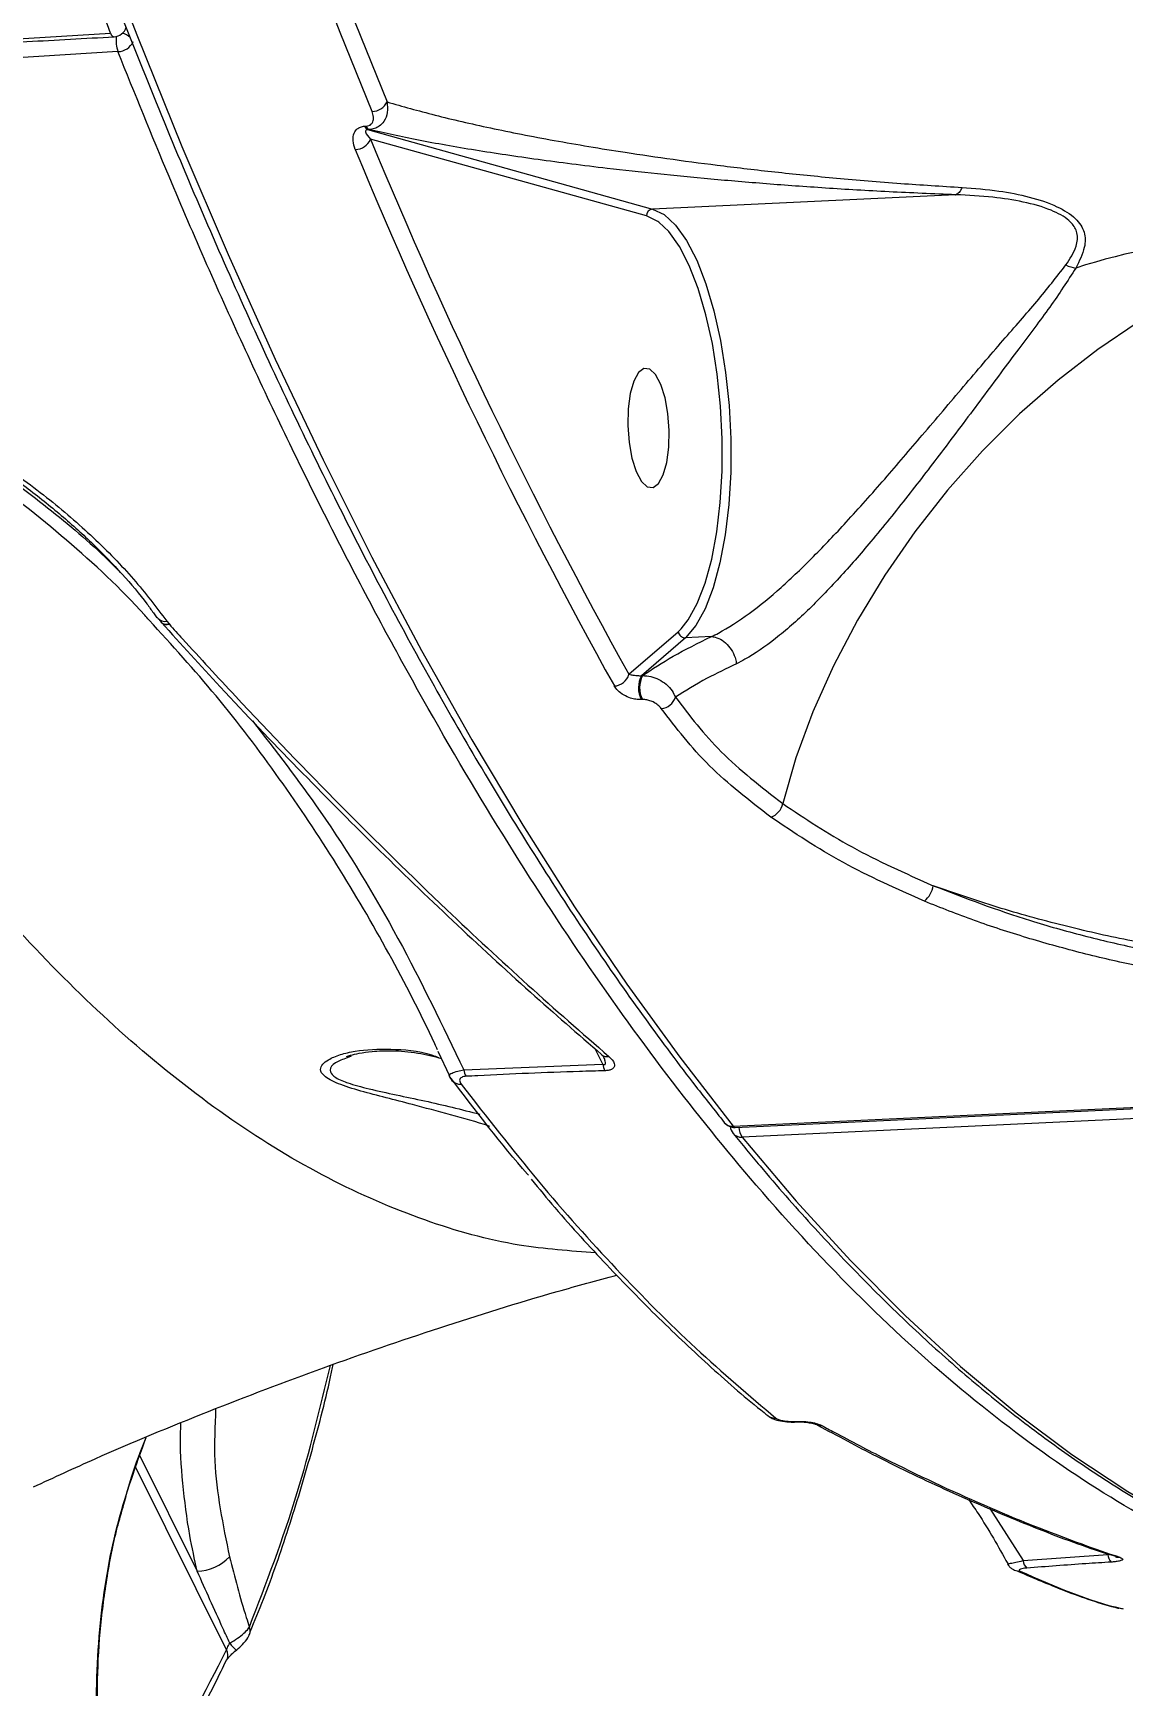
# Model space of a CAD drawing. Header units: millimetres. Extents: x -7151 to 6134, y -5040 to 5562.
# Drawn here: x -2249.9 to -2168.1, y -224.5 to -100.4 of the extents above; entities that cross this region are included whole.
import ezdxf

# ---------------------------------------------------------------- set-up
doc = ezdxf.new("R2010")
doc.units = ezdxf.units.MM
for name, color, linetype in [('DIKOM_ОБЪЕКТ', 7, 'Continuous'), ('DIKOM_РАЗМЕР_ЗОНА', 7, 'Continuous'), ('DIKOM_РАЗМЕР_ОБЪЕКТА', 7, 'Continuous')]:
    doc.layers.add(name, color=color, linetype=linetype)
doc.styles.add('style1', font='arial.ttf', dxfattribs={"width": 0.8})
doc.dimstyles.new('1-50', dxfattribs={"dimtxt": 300, "dimasz": 200, "dimexe": 100, "dimexo": 0, "dimgap": 100, "dimtad": 1, "dimtxsty": 'style1', "dimcen": 200, "dimclrd": 7, "dimclre": 7, "dimclrt": 7, "dimadec": 1, "dimazin": 2, "dimtfac": 1, "dimtmove": 0, "dimatfit": 2, "dimfxl": 0, "dimlwd": 25, "dimlwe": 18, "dimarcsym": 0})

# ---------------------------------------------------------------- blocks, each defined once
blk = doc.blocks.new('*D0')
at = {"layer": 'Defpoints', "color": 0, "transparency": 16777216}
for p in [(4133.55, 168.74), (-4567.47, -1241.13), (4133.55, -4153.12)]:
    blk.add_point(p, dxfattribs=at)
at = {"layer": 'DIKOM_РАЗМЕР_ОБЪЕКТА', "color": 7, "lineweight": 18, "transparency": 16777216}
for p, q in [((4133.55, 168.74), (4133.55, -4253.12)), ((-4567.47, -1241.13), (-4567.47, -4253.12))]:
    blk.add_line(p, q, dxfattribs=at)
at = {"layer": 'DIKOM_РАЗМЕР_ОБЪЕКТА', "color": 7, "lineweight": 25, "transparency": 16777216}
blk.add_line((-4367.47, -4153.12), (3933.55, -4153.12), dxfattribs=at)
at = {"layer": 'DIKOM_РАЗМЕР_ОБЪЕКТА', "color": 7, "transparency": 16777216}
for points in [[(-4367.47, -4119.79), (-4367.47, -4186.45), (-4567.47, -4153.12)], [(3933.55, -4119.79), (3933.55, -4186.45), (4133.55, -4153.12)]]:
    blk.add_solid(points, dxfattribs=at)
at = {"layer": 'DIKOM_РАЗМЕР_ОБЪЕКТА', "color": 7, "transparency": 16777216, "insert": (150.61, -3899.95), "char_height": 300, "attachment_point": 5, "style": 'style1'}
blk.add_mtext('8700', dxfattribs=at)
blk = doc.blocks.new('*D3')
at = {"layer": 'Defpoints', "color": 0, "transparency": 16777216}
for p in [(6133.55, 253.24), (-5802.46, -2467.19), (6133.55, -4939.78)]:
    blk.add_point(p, dxfattribs=at)
at = {"layer": 'DIKOM_РАЗМЕР_ЗОНА', "color": 7, "lineweight": 18, "transparency": 16777216}
for p, q in [((6133.55, 253.24), (6133.55, -5039.78)), ((-5802.46, -2467.19), (-5802.46, -5039.78))]:
    blk.add_line(p, q, dxfattribs=at)
at = {"layer": 'DIKOM_РАЗМЕР_ЗОНА', "color": 7, "lineweight": 25, "transparency": 16777216}
blk.add_line((-5602.46, -4939.78), (5933.55, -4939.78), dxfattribs=at)
at = {"layer": 'DIKOM_РАЗМЕР_ЗОНА', "color": 7, "transparency": 16777216}
for points in [[(-5602.46, -4906.44), (-5602.46, -4973.11), (-5802.46, -4939.78)], [(5933.55, -4906.44), (5933.55, -4973.11), (6133.55, -4939.78)]]:
    blk.add_solid(points, dxfattribs=at)
at = {"layer": 'DIKOM_РАЗМЕР_ЗОНА', "color": 7, "transparency": 16777216, "insert": (186.61, -4686.61), "char_height": 300, "attachment_point": 5, "style": 'style1'}
blk.add_mtext('11950', dxfattribs=at)

msp = doc.modelspace()

# ---------------------------------------------------------------- linework, layer by layer
at = {"layer": 'DIKOM_ОБЪЕКТ', "color": 7, "linetype": 'Continuous', "lineweight": 15}
for p, q in [((-2225.001, -107.365), (-2224.886, -107.359)), ((-2224.675, -107.621), (-2224.79, -107.626)), ((-2224.79, -107.626), (-2203.389, -113.583)), ((-2203.854, -114.103), (-2224.566, -108.337)), ((-2180.644, -112.514), (-2203.389, -113.583)), ((-2240.861, -143.9), (-2240.588, -144.284)), ((-2240.27, -144.598), (-2240.252, -144.617)), ((-2239.847, -144.532), (-2239.684, -144.731)), ((-2239.684, -144.731), (-2239.659, -144.758)), ((-2201.462, -145.314), (-2201.256, -145.111)), ((-2205.169, -148.514), (-2201.462, -145.314)), ((-2200.924, -145.771), (-2204.221, -148.617)), ((-2198.979, -145.679), (-2200.924, -145.771)), ((-2198.979, -145.679), (-2198.971, -145.679)), ((-2204.221, -148.617), (-2204.139, -148.613)), ((-2204.159, -150.409), (-2204.24, -150.413)), ((-2197.339, -182.436), (-1743.331, -161.084)), ((-2197.187, -182.525), (-1743.181, -161.172)), ((-1742.668, -161.904), (-2196.675, -183.257)), ((-2226.007, -177.179), (-2226.319, -177.311)), ((-2219.508, -176.811), (-2218.634, -178.65)), ((-2207.117, -177.792), (-2207.693, -176.635)), ((-2217.555, -178.215), (-2207.117, -177.792)), ((-2192.61, -204.641), (-2192.604, -204.641)), ((-2241.898, -207.142), (-2237.569, -215.841)), ((-2235.367, -221.751), (-2242.211, -207.998)), ((-2178.069, -211.146), (-2175.581, -215.045)), ((-2175.581, -215.045), (-2169.233, -214.594))]:
    msp.add_line(p, q, dxfattribs=at)
at = {"layer": 'DIKOM_ОБЪЕКТ', "color": 7, "linetype": 'Continuous', "lineweight": 15, "flags": 128}
for points in [[(-2224.443, -106.26), (-2226.838, -100.321), (-2229.196, -94.256), (-2231.516, -88.067), (-2233.797, -81.756), (-2236.038, -75.325), (-2238.237, -68.779), (-2240.395, -62.119), (-2242.509, -55.348)], [(-2241.345, -54.739), (-2239.235, -61.495), (-2237.082, -68.14), (-2234.887, -74.672), (-2232.651, -81.088), (-2230.376, -87.386), (-2228.061, -93.561), (-2225.708, -99.613), (-2223.318, -105.539)], [(-2245.423, -91.893), (-2242.105, -100.519), (-2238.712, -108.892), (-2235.249, -117.004), (-2231.716, -124.85), (-2228.117, -132.422), (-2224.456, -139.714), (-2220.736, -146.72), (-2216.959, -153.434), (-2213.128, -159.851), (-2209.248, -165.964), (-2205.32, -171.769), (-2201.349, -177.262), (-2197.339, -182.436)], [(-2511.94, -192.743), (-2500.88, -184.993), (-2489.599, -177.553), (-2478.107, -170.429), (-2466.409, -163.625), (-2454.514, -157.145), (-2442.43, -150.994), (-2430.164, -145.176), (-2417.725, -139.694), (-2405.12, -134.552), (-2392.359, -129.753), (-2379.449, -125.302), (-2366.398, -121.199), (-2353.216, -117.449), (-2339.911, -114.054), (-2326.492, -111.016), (-2312.967, -108.336), (-2299.345, -106.017), (-2285.636, -104.06), (-2271.848, -102.467), (-2257.99, -101.238), (-2244.072, -100.375)], [(-2244.072, -100.375), (-2244.014, -100.497), (-2243.95, -100.588), (-2243.883, -100.642), (-2243.814, -100.659), (-2243.813, -100.659)], [(-2243.519, -101.771), (-2257.396, -102.632), (-2271.212, -103.857), (-2284.958, -105.445), (-2298.626, -107.396), (-2312.207, -109.708), (-2325.691, -112.38), (-2339.07, -115.409), (-2352.335, -118.794), (-2365.478, -122.533), (-2378.489, -126.623), (-2391.36, -131.061), (-2404.083, -135.845), (-2416.65, -140.971), (-2429.052, -146.437), (-2441.281, -152.238), (-2453.329, -158.37), (-2465.188, -164.831), (-2476.85, -171.614), (-2488.308, -178.717), (-2499.555, -186.134), (-2510.582, -193.861)], [(-2202.914, -114.579), (-2203.007, -114.511), (-2203.854, -114.103)], [(-2203.389, -113.583), (-2202.516, -114.005), (-2201.659, -114.801), (-2200.839, -115.952), (-2200.075, -117.432), (-2199.384, -119.205), (-2198.783, -121.231), (-2198.287, -123.462), (-2197.906, -125.845), (-2197.649, -128.326), (-2197.523, -130.846), (-2197.53, -133.346), (-2197.67, -135.768), (-2197.941, -138.055), (-2198.335, -140.153), (-2198.843, -142.014), (-2199.454, -143.594), (-2200.153, -144.856), (-2200.924, -145.771)], [(-2201.256, -145.111), (-2200.714, -144.426), (-2200.036, -143.202), (-2199.444, -141.669), (-2198.951, -139.865), (-2198.569, -137.83), (-2198.308, -135.612), (-2198.172, -133.263), (-2198.165, -130.839), (-2198.287, -128.396), (-2198.536, -125.99), (-2198.906, -123.679), (-2199.388, -121.516), (-2199.97, -119.552), (-2200.64, -117.833), (-2201.381, -116.398), (-2202.176, -115.283), (-2202.914, -114.579)], [(-2157.752, -117.787), (-2160.794, -118.905), (-2163.867, -120.343), (-2166.939, -122.087), (-2169.981, -124.12), (-2172.963, -126.421), (-2175.854, -128.969), (-2178.627, -131.736), (-2181.253, -134.698), (-2183.708, -137.823), (-2185.967, -141.081), (-2188.007, -144.441), (-2189.809, -147.869), (-2191.355, -151.331), (-2192.629, -154.792), (-2193.619, -158.22)], [(-2204.039, -125.548), (-2204.454, -125.857), (-2204.807, -126.504), (-2205.07, -127.436), (-2205.223, -128.577), (-2205.251, -129.835), (-2205.154, -131.108), (-2204.938, -132.293), (-2204.622, -133.294), (-2204.231, -134.029), (-2203.797, -134.44), (-2203.354, -134.493), (-2202.94, -134.183), (-2202.586, -133.536), (-2202.322, -132.604), (-2202.17, -131.463), (-2202.142, -130.205), (-2202.24, -128.932), (-2202.455, -127.748), (-2202.771, -126.747), (-2203.162, -126.011), (-2203.597, -125.6), (-2204.039, -125.548)], [(-2240.52, -144.292), (-2240.522, -144.289), (-2240.544, -144.256)], [(-2196.675, -183.257), (-2192.622, -188.056), (-2188.536, -192.528), (-2184.42, -196.67), (-2180.278, -200.477), (-2176.115, -203.948), (-2171.932, -207.078), (-2167.734, -209.866), (-2163.524, -212.308), (-2159.306, -214.403), (-2155.083, -216.149), (-2153.901, -216.575)], [(-2192.686, -204.601), (-2192.621, -204.64), (-2192.61, -204.641)]]:
    msp.add_lwpolyline(points, dxfattribs=at)
at = {"layer": 'DIKOM_ОБЪЕКТ', "color": 7, "linetype": 'Continuous', "lineweight": 15}
for centre, radius, start, end in [((-2243.862, -99.66), 1, 272.79412, 343.65872), ((-2243.501, -101.736), 1.375, 49.07535, 76.76196), ((-2241.153, -100.941), 2.507, 173.00134, 199.32246), ((-2243.536, -100.502), 1.268, 270.73291, 336.48764), ((-2224.473, -104.975), 1.286, 271.35381, 333.98227), ((-2224.597, -107.254), 0.419, 195.32245, 242.61964), ((-2224.484, -107.25), 0.418, 195.25599, 242.6861), ((-2225.726, -107.867), 1.251, 270.92356, 337.94787), ((-1867.471, 39.008), 387.651, 202.46456, 209.07815), ((-1867.123, 39.467), 386.797, 202.4652, 209.07761), ((-2203.348, -114.088), 0.506, 94.63835, 181.68114), ((-2157.255, -162.298), 46.555, 92.89825, 107.9773), ((-2171.245, -115.439), 2.604, 244.31523, 261.6316), ((-2239.985, -143.856), 0.69, 219.19966, 281.56409), ((-2239.863, -144.164), 0.595, 227.02677, 287.51636), ((-2239.833, -144.172), 0.612, 227.2059, 286.56797), ((-2206.307, -148.216), 1.176, 272.16758, 345.31488), ((-2202.492, -149.534), 1.957, 152.08211, 206.70097), ((-2202.407, -149.53), 1.96, 152.10343, 206.64923), ((-2202.852, -149.861), 1.23, 275.47355, 342.5298), ((-2195.027, -157.904), 1.443, 291.24267, 347.36899), ((-2184.219, -164.095), 1.906, 310.36363, 351.34708), ((-2206.793, -176.559), 0.658, 229.86442, 280.95311), ((-2216.195, -178.015), 1.375, 188.38348, 209.62357), ((-2205.732, -177.626), 1.395, 186.84524, 207.63846), ((-2217.85, -178.477), 0.802, 218.42841, 276.14854), ((-2197.234, -181.526), 1, 218.78862, 272.69268), ((-2197.402, -181.642), 0.797, 219.86285, 274.56597), ((-2196.573, -182.344), 1, 187.20849, 219.12813), ((-2196.736, -182.455), 0.804, 220.34343, 274.30596), ((-2197.183, -182.343), 0.181, 210.77947, 268.52521), ((-2195.407, -182.457), 1.5, 182.07343, 212.21188), ((-2194.211, -203.51), 0.844, 231.01333, 275.36844), ((-2190.799, -204.167), 0.742, 241.11752, 277.75827), ((-2168.354, -214.532), 0.882, 183.98514, 225.47655), ((-2237.606, -212.497), 3.344, 270.63847, 317.38674), ((-2175.874, -214.975), 0.865, 245.35156, 275.23791), ((-2174.699, -214.967), 0.886, 185.07435, 226.68915), ((-2168.395, -214.013), 0.788, 250.65968, 275.26182), ((-2234.403, -220.311), 0.81, 339.48563, 21.6395), ((-2236.075, -222.149), 0.813, 336.07196, 29.3996), ((-2232.936, -219.706), 2.671, 215.09901, 230.54247)]:
    msp.add_arc(centre, radius, start, end, dxfattribs=at)
for points, knots in [([(-2244.072, -100.375), (-2245.322, -97.147), (-2248.691, -88.452), (-2253.946, -73.541), (-2259.745, -55.484), (-2265.276, -36.45), (-2270.509, -16.481), (-2275.419, 4.38), (-2279.899, 25.673), (-2283.942, 47.313), (-2287.554, 69.213), (-2290.791, 91.728), (-2293.629, 114.806), (-2296.046, 138.379), (-2297.988, 161.928), (-2299.462, 185.372), (-2300.481, 208.635), (-2301.062, 232.096), (-2301.183, 255.681), (-2300.834, 279.308), (-2300.021, 302.458), (-2298.759, 325.063), (-2297.071, 347.066), (-2294.929, 368.828), (-2292.32, 390.26), (-2289.244, 411.278), (-2285.768, 431.42), (-2281.912, 450.636), (-2277.707, 468.9), (-2273.083, 486.509), (-2268.039, 503.372), (-2262.583, 519.411), (-2257.078, 533.643), (-2251.598, 546.2), (-2246.206, 557.236), (-2240.582, 567.477), (-2234.742, 576.882), (-2228.745, 585.354), (-2222.625, 592.856), (-2217.058, 598.774), (-2213.482, 601.967), (-2212.025, 603.267)], [0, 0, 0, 0, 0.01565217, 0.04216818, 0.0687043, 0.09522033, 0.12250635, 0.14981455, 0.17710072, 0.20361656, 0.23015287, 0.25666872, 0.28395485, 0.31126311, 0.33854917, 0.36506506, 0.39160135, 0.41811723, 0.44540327, 0.47271161, 0.49999766, 0.52651351, 0.55304981, 0.57956564, 0.60685174, 0.63416006, 0.66144602, 0.68796205, 0.71449824, 0.74101391, 0.7683, 0.79560846, 0.82289432, 0.8459724, 0.86907749, 0.89218274, 0.91550668, 0.93883092, 0.96156416, 0.98434866, 1, 1, 1, 1]), ([(-2276.707, 16.638), (-2276.207, 14.248), (-2274.986, 8.41), (-2272.938, -0.714), (-2270.579, -10.745), (-2268.13, -20.614), (-2265.596, -30.318), (-2262.977, -39.848), (-2260.277, -49.199), (-2257.496, -58.363), (-2254.637, -67.333), (-2251.703, -76.102), (-2248.695, -84.664), (-2245.615, -93.013), (-2242.467, -101.141), (-2239.25, -109.044), (-2235.97, -116.715), (-2232.627, -124.148), (-2229.224, -131.338), (-2225.765, -138.28), (-2222.25, -144.967), (-2218.683, -151.396), (-2215.066, -157.562), (-2211.401, -163.459), (-2207.693, -169.084), (-2203.941, -174.428), (-2200.71, -178.758), (-2198.725, -181.257), (-2198.014, -182.152)], [0, 0, 0, 0, 0.0274277, 0.0670045, 0.1065822, 0.1461612, 0.1857419, 0.2253238, 0.2649076, 0.3044929, 0.3440801, 0.3836692, 0.4232611, 0.4628551, 0.5024513, 0.5420509, 0.5816533, 0.6212588, 0.6608676, 0.7004803, 0.7400964, 0.7797171, 0.8193421, 0.8589707, 0.8986034, 0.9382407, 0.9778811, 1, 1, 1, 1]), ([(-2511.374, -192.918), (-2509.623, -191.664), (-2504.539, -188.025), (-2495.98, -182.197), (-2485.645, -175.52), (-2475.132, -169.109), (-2464.451, -162.964), (-2453.608, -157.088), (-2442.606, -151.486), (-2431.455, -146.159), (-2420.158, -141.111), (-2408.723, -136.344), (-2397.155, -131.862), (-2385.461, -127.667), (-2373.647, -123.76), (-2361.719, -120.144), (-2349.685, -116.821), (-2337.551, -113.793), (-2325.322, -111.062), (-2313.006, -108.628), (-2300.611, -106.493), (-2288.141, -104.659), (-2275.604, -103.126), (-2263.008, -101.898), (-2252.403, -101.11), (-2245.993, -100.774), (-2243.813, -100.659)], [0, 0, 0, 0, 0.022817, 0.0662196, 0.1096219, 0.1530247, 0.1964262, 0.2398285, 0.2832315, 0.3266325, 0.3700346, 0.4134356, 0.4568376, 0.5002387, 0.543639, 0.5870406, 0.6304404, 0.6738405, 0.717241, 0.7606401, 0.8040397, 0.8474381, 0.8908374, 0.9342352, 0.9776331, 1, 1, 1, 1]), ([(-2155.712, -216.634), (-2158.27, -215.642), (-2163.563, -213.591), (-2171.564, -208.858), (-2179.686, -202.858), (-2187.72, -195.576), (-2195.271, -187.455), (-2202.347, -178.685), (-2208.965, -169.461), (-2215.472, -159.349), (-2221.837, -148.394), (-2228.007, -136.703), (-2233.965, -124.303), (-2239.12, -112.645), (-2242.246, -104.919), (-2243.519, -101.771)], [0, 0, 0, 0, 0.0813957, 0.1683675, 0.25534, 0.342173, 0.4287335, 0.5031701, 0.5780013, 0.6529224, 0.727842, 0.8026743, 0.8760925, 0.9495104, 1, 1, 1, 1]), ([(-2224.886, -107.359), (-2224.815, -107.349), (-2224.672, -107.33), (-2224.495, -107.215), (-2224.352, -107.002), (-2224.311, -106.667), (-2224.398, -106.4), (-2224.443, -106.26)], [0, 0, 0, 0, 0.1189312, 0.2374002, 0.4122993, 0.6909891, 1, 1, 1, 1]), ([(-2223.318, -105.539), (-2223.292, -105.806), (-2223.24, -106.331), (-2223.489, -106.967), (-2223.861, -107.355), (-2224.252, -107.565), (-2224.532, -107.602), (-2224.675, -107.621)], [0, 0, 0, 0, 0.27365143, 0.53725736, 0.72077106, 0.85649865, 1, 1, 1, 1]), ([(-2223.318, -105.539), (-2222.154, -105.873), (-2219.827, -106.542), (-2215.603, -107.509), (-2210.859, -108.444), (-2205.1, -109.409), (-2199.409, -110.203), (-2193.989, -110.833), (-2189.569, -111.275), (-2184.994, -111.665), (-2181.714, -111.867), (-2180.167, -111.962)], [0, 0, 0, 0, 0.1269777, 0.253955, 0.3836725, 0.5133767, 0.6746715, 0.7565651, 0.8384293, 0.9238206, 1, 1, 1, 1]), ([(-2225.706, -109.118), (-2225.778, -108.896), (-2225.916, -108.471), (-2225.843, -107.933), (-2225.611, -107.594), (-2225.333, -107.412), (-2225.112, -107.38), (-2225.001, -107.365)], [0, 0, 0, 0, 0.3089362, 0.5923768, 0.7697925, 0.8845618, 1, 1, 1, 1]), ([(-2224.79, -107.626), (-2224.805, -107.627), (-2224.839, -107.631), (-2224.883, -107.649), (-2224.94, -107.702), (-2224.933, -107.937), (-2224.731, -108.158), (-2224.566, -108.337)], [0, 0, 0, 0, 0.0233079, 0.0518799, 0.1041988, 0.2733436, 1, 1, 1, 1]), ([(-2180.637, -112.513), (-2182.325, -112.444), (-2185.721, -112.305), (-2190.43, -112.021), (-2194.883, -111.7), (-2199.078, -111.343), (-2203.06, -110.955), (-2207.444, -110.471), (-2212.076, -109.882), (-2216.798, -109.172), (-2221.078, -108.421), (-2223.476, -107.887), (-2224.675, -107.621)], [0, 0, 0, 0, 0.0822809, 0.1655624, 0.2475163, 0.3294893, 0.4129246, 0.4963684, 0.6209077, 0.7454506, 0.8727265, 1, 1, 1, 1]), ([(-2180.644, -112.514), (-2180.642, -112.514), (-2180.64, -112.513), (-2180.638, -112.513), (-2180.637, -112.513), (-2180.637, -112.513)], [0, 0, 0, 0, 0.4279832, 0.7787362, 1, 1, 1, 1]), ([(-2172.374, -117.786), (-2172.069, -117.323), (-2171.547, -116.528), (-2171.432, -115.428), (-2171.788, -114.79), (-2172.403, -114.193), (-2173.571, -113.57), (-2175.558, -113.016), (-2177.993, -112.642), (-2179.707, -112.559), (-2180.644, -112.514)], [0, 0, 0, 0, 0.15041223, 0.25791089, 0.34207696, 0.36554789, 0.49051336, 0.64880187, 0.80794037, 1, 1, 1, 1]), ([(-2180.167, -111.962), (-2180.179, -111.99), (-2180.245, -112.14), (-2180.397, -112.39), (-2180.551, -112.469), (-2180.637, -112.513)], [0, 0, 0, 0, 0.0927459, 0.4978091, 1, 1, 1, 1]), ([(-2180.167, -111.962), (-2179.239, -112.034), (-2177.524, -112.166), (-2175.097, -112.64), (-2173.098, -113.305), (-2171.602, -114.21), (-2170.896, -115.308), (-2170.909, -116.6), (-2171.363, -117.499), (-2171.624, -118.015)], [0, 0, 0, 0, 0.18398565, 0.34016385, 0.4956533, 0.62417927, 0.73746473, 0.84921471, 1, 1, 1, 1]), ([(-2198.971, -145.679), (-2198.97, -145.679), (-2198.8, -145.605), (-2197.88, -145.126), (-2196.157, -144.025), (-2193.749, -142.039), (-2191.303, -139.697), (-2188.695, -136.947), (-2185.957, -133.863), (-2183.007, -130.405), (-2180.019, -126.883), (-2177.167, -123.509), (-2174.477, -120.489), (-2173.074, -118.686), (-2172.374, -117.786)], [0, 0, 0, 0, 0.0000369, 0.0198125, 0.1034827, 0.1872442, 0.2715264, 0.3558804, 0.4574236, 0.5590473, 0.6745287, 0.7900709, 0.8951356, 1, 1, 1, 1]), ([(-2171.624, -118.015), (-2172.246, -118.976), (-2173.491, -120.899), (-2175.969, -124.136), (-2178.619, -127.73), (-2181.423, -131.468), (-2184.222, -135.128), (-2186.851, -138.401), (-2189.38, -141.313), (-2191.783, -143.807), (-2194.165, -145.9), (-2195.935, -147.13), (-2196.883, -147.614), (-2197.095, -147.723)], [0, 0, 0, 0, 0.1039369, 0.2080554, 0.3213673, 0.4346114, 0.5351345, 0.6355716, 0.7202657, 0.8048945, 0.8901587, 0.9753367, 1, 1, 1, 1]), ([(-2306.568, -120.642), (-2304.699, -120.349), (-2300.96, -119.763), (-2295.191, -119.524), (-2289.434, -119.739), (-2283.749, -120.4), (-2278.104, -121.48), (-2272.569, -122.976), (-2267.209, -124.84), (-2262.089, -127.036), (-2257.281, -129.531), (-2252.834, -132.27), (-2248.819, -135.187), (-2245.303, -138.233), (-2242.247, -141.354), (-2240.646, -143.474), (-2239.847, -144.532)], [0, 0, 0, 0, 0.0751052, 0.1502101, 0.2212805, 0.2925755, 0.3636434, 0.4347684, 0.5061198, 0.577249, 0.6483398, 0.7196556, 0.7907492, 0.8604297, 0.9303187, 1, 1, 1, 1]), ([(-2306.219, -120.977), (-2305.665, -120.873), (-2303.91, -120.543), (-2300.824, -120.213), (-2296.982, -119.977), (-2293.044, -119.966), (-2289.055, -120.166), (-2285.053, -120.578), (-2281.078, -121.198), (-2277.167, -122.015), (-2273.356, -123.021), (-2269.674, -124.206), (-2266.133, -125.556), (-2262.719, -127.055), (-2259.421, -128.704), (-2256.246, -130.496), (-2253.221, -132.419), (-2250.373, -134.452), (-2247.732, -136.573), (-2245.32, -138.759), (-2243.185, -140.982), (-2241.697, -142.703), (-2241.018, -143.675), (-2240.861, -143.9)], [0, 0, 0, 0, 0.023228, 0.0736095, 0.1244921, 0.1757414, 0.2271804, 0.2785902, 0.3297434, 0.3804823, 0.4306623, 0.4802078, 0.5290967, 0.5779344, 0.6274097, 0.6775596, 0.7282796, 0.7794379, 0.8308666, 0.8823557, 0.9336737, 0.9846472, 1, 1, 1, 1]), ([(-2207.657, -191.937), (-2209.574, -191.804), (-2213.85, -191.51), (-2220.557, -189.631), (-2227.752, -186.529), (-2234.973, -182.15), (-2242.023, -176.672), (-2248.884, -170.157), (-2255.547, -162.698), (-2262.161, -154.147), (-2268.702, -144.465), (-2275.166, -133.747), (-2279.331, -125.772), (-2281.413, -121.786)], [0, 0, 0, 0, 0.0746915, 0.1666647, 0.2613177, 0.3560477, 0.4507025, 0.5410111, 0.6313858, 0.721696, 0.8144401, 0.9072559, 1, 1, 1, 1]), ([(-2260.859, -128.342), (-2260.221, -128.652), (-2257.759, -129.845), (-2253.651, -132.317), (-2248.765, -135.957), (-2245.334, -138.841), (-2243.629, -140.567), (-2243.34, -140.859)], [0, 0, 0, 0, 0.09830689, 0.37914474, 0.66106707, 0.94255897, 1, 1, 1, 1]), ([(-2241.179, -144.446), (-2241.289, -144.322), (-2243.177, -142.177), (-2247.334, -138.365), (-2252.718, -134.077), (-2257.409, -131.054), (-2259.92, -129.773), (-2261.176, -129.134)], [0, 0, 0, 0, 0.0198424, 0.34294285, 0.66769357, 0.83388172, 1, 1, 1, 1]), ([(-2219.531, -176.698), (-2219.598, -176.552), (-2220.722, -174.11), (-2223.139, -169.434), (-2227.014, -162.774), (-2231.339, -156.315), (-2235.996, -150.142), (-2239.474, -146.32), (-2241.179, -144.446)], [0, 0, 0, 0, 0.0126381, 0.2111838, 0.4104747, 0.6095166, 0.8085251, 1, 1, 1, 1]), ([(-2240.52, -144.292), (-2240.507, -144.31), (-2240.432, -144.418), (-2240.341, -144.516), (-2240.266, -144.597)], [0, 0, 0, 0, 0.1695646, 1, 1, 1, 1]), ([(-2240.257, -144.626), (-2238.783, -146.249), (-2235.375, -150.002), (-2230.025, -155.594), (-2224.208, -161.454), (-2218.381, -167.057), (-2212.711, -172.287), (-2208.992, -175.513), (-2207.213, -177.056)], [0, 0, 0, 0, 0.1336077, 0.3090159, 0.4847156, 0.6609033, 0.8377681, 1, 1, 1, 1]), ([(-2239.659, -144.758), (-2239.329, -145.123), (-2237.677, -146.946), (-2233.379, -151.603), (-2226.765, -158.486), (-2219.443, -165.664), (-2212.742, -171.904), (-2208.693, -175.438), (-2206.668, -177.204)], [0, 0, 0, 0, 0.0299864, 0.1499448, 0.3900544, 0.6301646, 0.8150825, 1, 1, 1, 1]), ([(-2204.139, -148.613), (-2203.413, -148.126), (-2201.952, -147.146), (-2199.974, -146.17), (-2198.979, -145.679)], [0, 0, 0, 0, 0.4967518, 1, 1, 1, 1]), ([(-2201.462, -145.314), (-2201.46, -145.325), (-2201.454, -145.361), (-2201.428, -145.448), (-2201.361, -145.57), (-2201.237, -145.686), (-2201.085, -145.762), (-2200.977, -145.768), (-2200.924, -145.771)], [0, 0, 0, 0, 0.0458905, 0.1414287, 0.3559768, 0.5707321, 0.7851978, 1, 1, 1, 1]), ([(-2198.971, -145.679), (-2198.788, -145.711), (-2198.422, -145.773), (-2197.897, -146.131), (-2197.463, -146.637), (-2197.209, -147.175), (-2197.119, -147.545), (-2197.099, -147.699), (-2197.095, -147.723)], [0, 0, 0, 0, 0.2120821, 0.424023, 0.6361106, 0.8481224, 0.9764198, 1, 1, 1, 1]), ([(-2205.169, -148.514), (-2205.115, -148.527), (-2205.001, -148.554), (-2204.789, -148.587), (-2204.571, -148.61), (-2204.406, -148.618), (-2204.294, -148.62), (-2204.245, -148.618), (-2204.221, -148.617)], [0, 0, 0, 0, 0.2758576, 0.5811908, 0.7839998, 0.9045695, 0.9531473, 1, 1, 1, 1]), ([(-2204.139, -148.613), (-2203.935, -148.623), (-2203.527, -148.643), (-2202.905, -148.884), (-2202.344, -149.259), (-2201.909, -149.729), (-2201.751, -150.073), (-2201.679, -150.23)], [0, 0, 0, 0, 0.1950408, 0.3898133, 0.5934423, 0.8139846, 1, 1, 1, 1]), ([(-2197.095, -147.723), (-2197.854, -148.086), (-2199.593, -148.919), (-2200.927, -149.758), (-2201.679, -150.23)], [0, 0, 0, 0, 0.4365771, 1, 1, 1, 1]), ([(-2204.24, -150.413), (-2204.376, -150.411), (-2204.647, -150.407), (-2205.105, -150.289), (-2205.592, -150.069), (-2206.016, -149.751), (-2206.184, -149.505), (-2206.262, -149.391)], [0, 0, 0, 0, 0.15227, 0.3040023, 0.5080479, 0.7732654, 1, 1, 1, 1]), ([(-2202.735, -151.085), (-2202.81, -150.995), (-2202.959, -150.815), (-2203.3, -150.601), (-2203.651, -150.466), (-2203.94, -150.409), (-2204.097, -150.409), (-2204.159, -150.409)], [0, 0, 0, 0, 0.2717099, 0.5387908, 0.7374279, 0.8964694, 1, 1, 1, 1]), ([(-2194.504, -159.249), (-2196.129, -157.986), (-2199.421, -155.428), (-2201.621, -152.545), (-2202.735, -151.085)], [0, 0, 0, 0, 0.4937643, 1, 1, 1, 1]), ([(-2201.679, -150.23), (-2200.618, -151.624), (-2198.469, -154.447), (-2195.249, -156.951), (-2193.619, -158.22)], [0, 0, 0, 0, 0.4937537, 1, 1, 1, 1]), ([(-2233.406, -152.009), (-2231.678, -154.255), (-2227.649, -159.491), (-2222.334, -168.28), (-2219.147, -174.906), (-2217.555, -178.215)], [0, 0, 0, 0, 0.273229, 0.6369536, 1, 1, 1, 1]), ([(-2193.619, -158.22), (-2191.948, -159.339), (-2188.568, -161.605), (-2184.428, -163.449), (-2182.334, -164.382)], [0, 0, 0, 0, 0.49414325, 1, 1, 1, 1]), ([(-2182.984, -165.548), (-2185.074, -164.617), (-2189.302, -162.734), (-2192.757, -160.42), (-2194.504, -159.249)], [0, 0, 0, 0, 0.4941744, 1, 1, 1, 1]), ([(-2162.873, -169.35), (-2164.5, -169.07), (-2167.769, -168.508), (-2172.677, -167.378), (-2177.601, -166.031), (-2180.75, -164.934), (-2182.334, -164.382)], [0, 0, 0, 0, 0.2373999, 0.4771556, 0.7370115, 1, 1, 1, 1]), ([(-2182.334, -164.382), (-2179.946, -165.3), (-2176.327, -166.691), (-2171.079, -168.143), (-2167.033, -169.104), (-2164.285, -169.605), (-2162.93, -169.852)], [0, 0, 0, 0, 0.3951576, 0.598678, 0.8021697, 1, 1, 1, 1]), ([(-2163.18, -171.125), (-2164.562, -170.873), (-2167.326, -170.368), (-2171.383, -169.412), (-2175.371, -168.3), (-2179.271, -167.027), (-2181.747, -166.041), (-2182.984, -165.548)], [0, 0, 0, 0, 0.1976819, 0.3953763, 0.5930907, 0.7965461, 1, 1, 1, 1]), ([(-2223.39, -180.306), (-2224.035, -180.138), (-2225.355, -179.794), (-2227.07, -179.253), (-2228.124, -178.686), (-2228.375, -178.187), (-2228.189, -177.78), (-2227.683, -177.391), (-2226.855, -177.047), (-2225.333, -176.689), (-2223.036, -176.612), (-2220.892, -176.76), (-2219.611, -177.215), (-2219.46, -177.268)], [0, 0, 0, 0, 0.07219051, 0.14759262, 0.22368964, 0.29002952, 0.35187736, 0.41525561, 0.50558626, 0.59600934, 0.78143048, 0.97431247, 1, 1, 1, 1]), ([(-2226.319, -177.311), (-2226.637, -177.422), (-2227.311, -177.658), (-2227.689, -178.163), (-2227.432, -178.677), (-2226.782, -179), (-2225.882, -179.321), (-2224.633, -179.651), (-2222.645, -180.087), (-2219.853, -180.659), (-2217.745, -181.186), (-2216.361, -181.532)], [0, 0, 0, 0, 0.11841065, 0.2518112, 0.34199816, 0.43148176, 0.44593804, 0.55021584, 0.66491453, 0.7800107, 1, 1, 1, 1]), ([(-2226.37, -177.217), (-2226.274, -177.182), (-2226.044, -177.096), (-2225.367, -176.941), (-2224.307, -176.795), (-2222.876, -176.745), (-2221.128, -176.878), (-2219.811, -177.2), (-2219.196, -177.351)], [0, 0, 0, 0, 0.07992712, 0.19111124, 0.33606779, 0.54672107, 0.78836211, 1, 1, 1, 1]), ([(-2207.222, -177.063), (-2207.195, -177.084), (-2207.114, -177.148), (-2207.078, -177.21), (-2207.088, -177.191), (-2207.088, -177.189)], [0, 0, 0, 0, 0.3169089, 0.9376529, 1, 1, 1, 1]), ([(-2207.117, -177.792), (-2207.103, -177.798), (-2207.073, -177.809), (-2207.027, -177.817), (-2206.995, -177.814), (-2206.967, -177.804), (-2206.942, -177.783), (-2206.908, -177.701), (-2206.945, -177.529), (-2207.013, -177.338), (-2207.08, -177.215), (-2207.101, -177.176)], [0, 0, 0, 0, 0.0443221, 0.0900409, 0.135737, 0.1499895, 0.1994304, 0.2652545, 0.5255348, 0.8509858, 1, 1, 1, 1]), ([(-2206.668, -177.204), (-2206.499, -177.377), (-2206.257, -177.623), (-2206.229, -177.942), (-2206.345, -178.119), (-2206.581, -178.227), (-2206.796, -178.266), (-2206.932, -178.271), (-2206.968, -178.273)], [0, 0, 0, 0, 0.4029494, 0.5733063, 0.7451026, 0.8533347, 0.9617253, 1, 1, 1, 1]), ([(-2218.636, -178.651), (-2218.651, -178.633), (-2218.7, -178.575), (-2218.499, -178.452), (-2218.082, -178.315), (-2217.715, -178.246), (-2217.555, -178.215)], [0, 0, 0, 0, 0.1472961, 0.4857293, 0.775477, 1, 1, 1, 1]), ([(-2218.651, -178.662), (-2218.636, -178.706), (-2218.594, -178.825), (-2218.516, -178.913), (-2218.467, -178.968)], [0, 0, 0, 0, 0.3671841, 1, 1, 1, 1]), ([(-2206.968, -178.273), (-2207.605, -178.292), (-2210.793, -178.384), (-2214.267, -178.53), (-2217.098, -178.679), (-2217.39, -178.694)], [0, 0, 0, 0, 0.1831492, 0.9158705, 1, 1, 1, 1]), ([(-2212.699, -186.121), (-2212.725, -186.091), (-2214.719, -183.854), (-2216.672, -181.27), (-2218.598, -178.721)], [0, 0, 0, 0, 0.0132331, 1, 1, 1, 1]), ([(-2217.39, -178.694), (-2217.451, -178.7), (-2217.578, -178.712), (-2217.736, -178.771), (-2217.846, -178.866), (-2217.903, -179.037), (-2217.82, -179.178), (-2217.764, -179.274)], [0, 0, 0, 0, 0.12118898, 0.25231037, 0.41157889, 0.59941413, 1, 1, 1, 1]), ([(-2217.764, -179.274), (-2215.839, -181.746), (-2211.99, -186.688), (-2206.109, -193.256), (-2200.16, -199.249), (-2196.141, -202.65), (-2194.132, -204.35)], [0, 0, 0, 0, 0.2491225, 0.4982428, 0.7491215, 1, 1, 1, 1]), ([(-2215.626, -182.454), (-2215.635, -182.451), (-2216.596, -182.104), (-2218.553, -181.587), (-2221.155, -180.874), (-2222.736, -180.473), (-2223.39, -180.306)], [0, 0, 0, 0, 0.0035648, 0.3718039, 0.7397818, 1, 1, 1, 1]), ([(-2197.349, -182.975), (-2196.676, -183.793), (-2194.722, -186.168), (-2191.464, -189.877), (-2187.564, -194.004), (-2183.635, -197.831), (-2179.683, -201.359), (-2175.708, -204.584), (-2171.715, -207.504), (-2167.706, -210.114), (-2163.685, -212.419), (-2159.655, -214.389), (-2156.503, -215.747), (-2154.693, -216.34), (-2154.23, -216.492)], [0, 0, 0, 0, 0.0484173, 0.1405254, 0.2326382, 0.3247426, 0.4168348, 0.5089058, 0.6009414, 0.6929292, 0.7848554, 0.8767006, 0.9684513, 1, 1, 1, 1]), ([(-2212.509, -186.422), (-2211.913, -187.138), (-2210.035, -189.397), (-2206.838, -192.884), (-2202.926, -196.902), (-2198.986, -200.57), (-2196.258, -202.984), (-2194.833, -204.086), (-2194.737, -204.16)], [0, 0, 0, 0, 0.10249821, 0.32311061, 0.54360859, 0.76390735, 0.98413882, 1, 1, 1, 1]), ([(-2249.861, -209.518), (-2248.32, -208.805), (-2244.018, -206.816), (-2236.767, -203.828), (-2228.156, -200.54), (-2219.419, -197.55), (-2212.072, -195.238), (-2207.571, -194.021), (-2206.08, -193.617)], [0, 0, 0, 0, 0.1118737, 0.3123664, 0.51112, 0.7081017, 0.9032954, 1, 1, 1, 1]), ([(-2233.65, -220.012), (-2232.386, -216.727), (-2230.01, -210.554), (-2228.347, -203.632), (-2227.569, -200.394)], [0, 0, 0, 0, 0.5322859, 1, 1, 1, 1]), ([(-2233.601, -220.389), (-2233.262, -219.578), (-2232.213, -217.069), (-2230.676, -212.625), (-2229.003, -207.053), (-2227.91, -202.943), (-2227.434, -200.634), (-2227.37, -200.326)], [0, 0, 0, 0, 0.13158269, 0.40708753, 0.68261986, 0.9575673, 1, 1, 1, 1]), ([(-2237.569, -215.841), (-2237.765, -214.949), (-2238.248, -212.755), (-2238.674, -209.245), (-2238.874, -206.418), (-2238.796, -204.922), (-2238.786, -204.715)], [0, 0, 0, 0, 0.2406861, 0.5920342, 0.943391, 1, 1, 1, 1]), ([(-2236.184, -203.649), (-2236.242, -204.949), (-2236.405, -208.626), (-2235.64, -212.352), (-2235.145, -214.761)], [0, 0, 0, 0, 0.353669, 1, 1, 1, 1]), ([(-2194.737, -204.158), (-2194.707, -204.186), (-2194.585, -204.297), (-2194.275, -204.436), (-2193.801, -204.58), (-2193.364, -204.619), (-2193.146, -204.638)], [0, 0, 0, 0, 0.0739341, 0.2903796, 0.6455054, 1, 1, 1, 1]), ([(-2194.132, -204.35), (-2194.108, -204.367), (-2194.027, -204.423), (-2193.799, -204.505), (-2193.448, -204.573), (-2193.062, -204.61), (-2192.811, -204.604), (-2192.686, -204.601)], [0, 0, 0, 0, 0.1044169, 0.3453541, 0.5757988, 0.7877716, 1, 1, 1, 1]), ([(-2193.146, -204.638), (-2193.138, -204.639), (-2192.965, -204.661), (-2192.783, -204.647), (-2192.61, -204.635)], [0, 0, 0, 0, 0.0468265, 1, 1, 1, 1]), ([(-2192.686, -204.601), (-2192.505, -204.597), (-2192.145, -204.589), (-2191.595, -204.643), (-2191.066, -204.743), (-2190.826, -204.847), (-2190.699, -204.902)], [0, 0, 0, 0, 0.2320525, 0.4639222, 0.713958, 1, 1, 1, 1]), ([(-2192.604, -204.642), (-2192.591, -204.641), (-2192.476, -204.631), (-2192.202, -204.635), (-2191.809, -204.662), (-2191.456, -204.722), (-2191.245, -204.78), (-2191.154, -204.819), (-2191.157, -204.817), (-2191.158, -204.816)], [0, 0, 0, 0, 0.0229526, 0.2005463, 0.4120231, 0.6477129, 0.8255493, 0.946948, 1, 1, 1, 1]), ([(-2243.668, -238.515), (-2243.892, -237.448), (-2244.665, -233.765), (-2245.292, -227.28), (-2244.964, -219.481), (-2243.713, -212.211), (-2242.153, -207.891), (-2241.401, -205.806)], [0, 0, 0, 0, 0.09713638, 0.33525931, 0.57892112, 0.79680869, 1, 1, 1, 1]), ([(-2243.068, -210.809), (-2242.889, -210.134), (-2242.437, -208.425), (-2241.798, -206.796), (-2241.411, -205.811)], [0, 0, 0, 0, 0.3953164, 1, 1, 1, 1]), ([(-2191.015, -204.871), (-2189.532, -205.669), (-2186.218, -207.453), (-2181.135, -209.874), (-2175.773, -212.167), (-2171.613, -213.779), (-2169.262, -214.53), (-2168.65, -214.725)], [0, 0, 0, 0, 0.1951829, 0.436424, 0.6766555, 0.9158688, 1, 1, 1, 1]), ([(-2190.699, -204.902), (-2190.384, -205.073), (-2188.81, -205.928), (-2184.731, -208.048), (-2178.518, -210.962), (-2172.648, -213.316), (-2169.276, -214.472), (-2168.323, -214.798)], [0, 0, 0, 0, 0.04137203, 0.20687186, 0.53815119, 0.86943901, 1, 1, 1, 1]), ([(-2243.543, -238.394), (-2243.68, -237.839), (-2244.145, -235.95), (-2244.639, -232.668), (-2245.028, -228.578), (-2245.105, -224.484), (-2244.9, -220.43), (-2244.386, -216.452), (-2243.779, -213.24), (-2243.24, -211.395), (-2243.068, -210.809)], [0, 0, 0, 0, 0.0607853, 0.2069161, 0.353102, 0.4993439, 0.6453976, 0.789484, 0.9330907, 1, 1, 1, 1]), ([(-2179.68, -210.455), (-2179.438, -210.807), (-2178.363, -212.368), (-2177.446, -214.005), (-2176.736, -215.272)], [0, 0, 0, 0, 0.22540542, 1, 1, 1, 1]), ([(-2235.121, -221.242), (-2235.293, -220.872), (-2236.128, -219.075), (-2236.931, -217.272), (-2237.569, -215.841)], [0, 0, 0, 0, 0.2060867, 1, 1, 1, 1]), ([(-2235.145, -214.761), (-2234.759, -216.28), (-2234.313, -218.034), (-2233.728, -219.78), (-2233.65, -220.012)], [0, 0, 0, 0, 0.8666466, 1, 1, 1, 1]), ([(-2176.751, -215.28), (-2176.755, -215.282), (-2176.785, -215.297), (-2176.622, -215.27), (-2176.266, -215.198), (-2175.87, -215.111), (-2175.631, -215.057), (-2175.581, -215.045)], [0, 0, 0, 0, 0.0482102, 0.3552161, 0.6474418, 0.9267994, 1, 1, 1, 1]), ([(-2176.763, -215.289), (-2176.71, -215.368), (-2176.608, -215.52), (-2176.409, -215.676), (-2176.284, -215.735), (-2176.227, -215.762)], [0, 0, 0, 0, 0.3679554, 0.7114008, 1, 1, 1, 1]), ([(-2176.086, -215.8), (-2174.974, -216.275), (-2172.516, -217.323), (-2169.955, -218.233), (-2168.507, -218.605), (-2168.409, -218.63)], [0, 0, 0, 0, 0.4353036, 0.9617421, 1, 1, 1, 1]), ([(-2175.307, -215.612), (-2175.362, -215.617), (-2175.504, -215.63), (-2175.705, -215.664), (-2175.849, -215.716), (-2175.894, -215.777), (-2175.83, -215.815), (-2175.795, -215.836)], [0, 0, 0, 0, 0.1207425, 0.3076045, 0.5229895, 0.7373865, 1, 1, 1, 1]), ([(-2175.795, -215.836), (-2173.259, -216.958), (-2170.685, -218.097), (-2168.122, -218.659), (-2168.084, -218.667)], [0, 0, 0, 0, 0.98543065, 1, 1, 1, 1]), ([(-2168.972, -215.161), (-2169.606, -215.201), (-2171.72, -215.336), (-2173.83, -215.498), (-2175.307, -215.612)], [0, 0, 0, 0, 0.2996753, 1, 1, 1, 1]), ([(-2168.323, -214.798), (-2168.229, -214.839), (-2168.074, -214.907), (-2168.123, -215.008), (-2168.327, -215.084), (-2168.64, -215.136), (-2168.873, -215.153), (-2168.972, -215.161)], [0, 0, 0, 0, 0.3039175, 0.5023895, 0.7017102, 0.873293, 1, 1, 1, 1]), ([(-2168.649, -214.76), (-2168.644, -214.762), (-2168.633, -214.765), (-2168.638, -214.763), (-2168.642, -214.762)], [0, 0, 0, 0, 0.3752388, 1, 1, 1, 1]), ([(-2235.121, -221.242), (-2234.923, -221.122), (-2234.529, -220.882), (-2234.045, -220.499), (-2233.76, -220.204), (-2233.677, -220.06), (-2233.65, -220.012)], [0, 0, 0, 0, 0.28642261, 0.57312838, 0.85688609, 1, 1, 1, 1]), ([(-2234.78, -221.884), (-2234.684, -221.808), (-2234.425, -221.604), (-2234.02, -221.194), (-2233.746, -220.88), (-2233.667, -220.636), (-2233.657, -220.606)], [0, 0, 0, 0, 0.1993783, 0.5365651, 0.9432673, 1, 1, 1, 1]), ([(-2243.971, -236.524), (-2242.746, -234.719), (-2239.678, -230.194), (-2236.986, -224.92), (-2235.367, -221.751)], [0, 0, 0, 0, 0.3990808, 1, 1, 1, 1]), ([(-2235.367, -221.751), (-2235.364, -221.741), (-2235.349, -221.696), (-2235.302, -221.587), (-2235.22, -221.418), (-2235.154, -221.301), (-2235.121, -221.242)], [0, 0, 0, 0, 0.0804442, 0.3669198, 0.6761802, 1, 1, 1, 1]), ([(-2235.338, -222.491), (-2235.337, -222.489), (-2235.334, -222.484), (-2235.289, -222.416), (-2235.193, -222.296), (-2235.017, -222.108), (-2234.816, -221.917), (-2234.676, -221.806), (-2234.631, -221.771)], [0, 0, 0, 0, 0.09424856, 0.22452803, 0.38779446, 0.61029225, 0.87484403, 1, 1, 1, 1]), ([(-2243.82, -237.224), (-2243.158, -236.237), (-2241.479, -233.736), (-2238.948, -229.397), (-2236.786, -225.465), (-2235.637, -223.063), (-2235.352, -222.467)], [0, 0, 0, 0, 0.218575, 0.5540155, 0.8893491, 1, 1, 1, 1])]:
    msp.add_open_spline(points, degree=3, knots=knots, dxfattribs=at)

# ---------------------------------------------------------------- dimensions: what is measured, and where the dimension line sits
at = {"layer": 'DIKOM_РАЗМЕР_ЗОНА'}
dim = msp.add_linear_dim(base=(6133.546, -4939.778), p1=(-5802.455, -2467.185), p2=(6133.546, 253.243), text='11950', dimstyle='1-50', dxfattribs=at)
dim.commit()
dim.dimension.update_dxf_attribs({"geometry": '*D3', "text_midpoint": (186.606, -4939.778), "dimtype": 160})
at = {"layer": 'DIKOM_РАЗМЕР_ОБЪЕКТА'}
dim = msp.add_linear_dim(base=(4133.546, -4153.121), p1=(-4567.472, -1241.128), p2=(4133.546, 168.743), text='8700', dimstyle='1-50', dxfattribs=at)
dim.commit()
dim.dimension.update_dxf_attribs({"geometry": '*D0', "text_midpoint": (150.606, -4153.121), "dimtype": 160})

doc.saveas('drawing.dxf')
